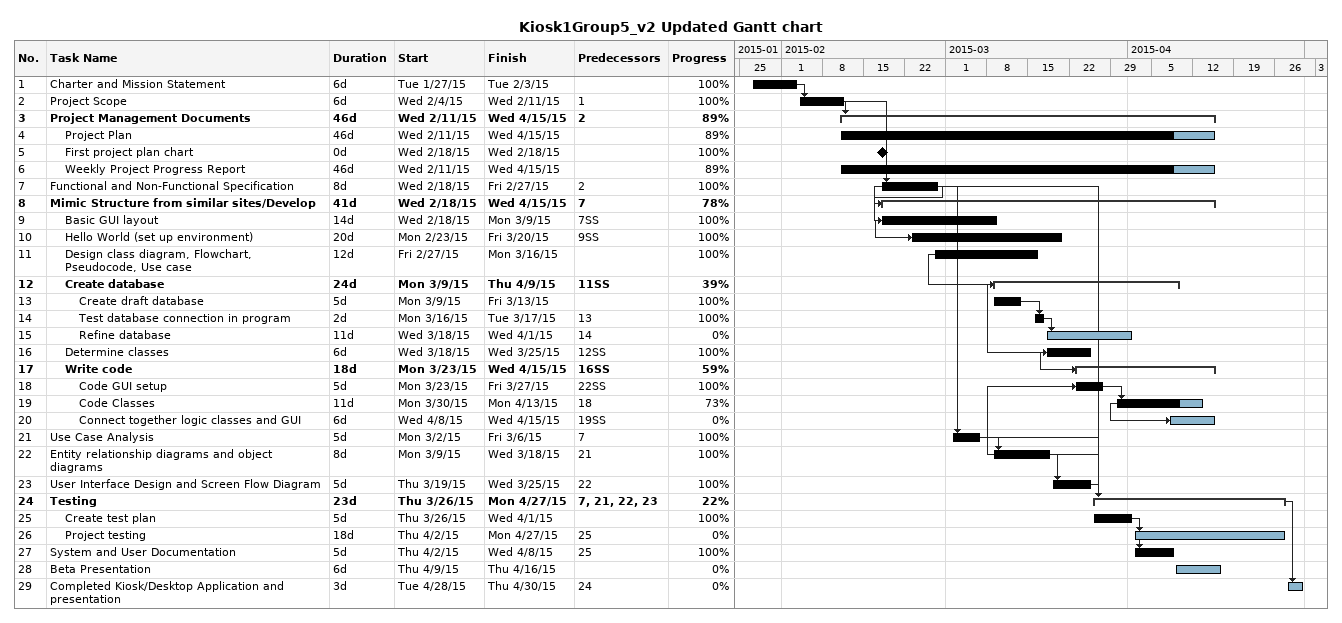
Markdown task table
Kiosk1Group5_v2 Updated Gantt chart

| ID | Level | Task | Duration | Start | Finish | Predecessors | % complete |
|---|---|---|---|---|---|---|---|
| 1 | 1 | Charter and Mission Statement | 6d | 2015-01-27 | 2015-02-03 |  | 100 |
| 2 | 1 | Project Scope | 6d | 2015-02-04 | 2015-02-11 | 1 | 100 |
| 3 | 1 | **Project Management Documents** | 46d | 2015-02-11 | 2015-04-15 | 2 | 89 |
| 4 | 2 | Project Plan | 46d | 2015-02-11 | 2015-04-15 |  | 89 |
| 5 | 2 | First project plan chart | 0d | 2015-02-18 | 2015-02-18 |  | 100 |
| 6 | 2 | Weekly Project Progress Report | 46d | 2015-02-11 | 2015-04-15 |  | 89 |
| 7 | 1 | Functional and Non-Functional Specification | 8d | 2015-02-18 | 2015-02-27 | 2 | 100 |
| 8 | 1 | **Mimic Structure from similar sites/Develop** | 41d | 2015-02-18 | 2015-04-15 | 7 | 78 |
| 9 | 2 | Basic GUI layout | 14d | 2015-02-18 | 2015-03-09 | 7SS | 100 |
| 10 | 2 | Hello World (set up environment) | 20d | 2015-02-23 | 2015-03-20 | 9SS | 100 |
| 11 | 2 | Design class diagram, Flowchart, Pseudocode, Use case | 12d | 2015-02-27 | 2015-03-16 |  | 100 |
| 12 | 2 | **Create database** | 24d | 2015-03-09 | 2015-04-09 | 11SS | 39 |
| 13 | 3 | Create draft database | 5d | 2015-03-09 | 2015-03-13 |  | 100 |
| 14 | 3 | Test database connection in program | 2d | 2015-03-16 | 2015-03-17 | 13 | 100 |
| 15 | 3 | Refine database | 11d | 2015-03-18 | 2015-04-01 | 14 | 0 |
| 16 | 2 | Determine classes | 6d | 2015-03-18 | 2015-03-25 | 12SS | 100 |
| 17 | 2 | **Write code** | 18d | 2015-03-23 | 2015-04-15 | 16SS | 59 |
| 18 | 3 | Code GUI setup | 5d | 2015-03-23 | 2015-03-27 | 22SS | 100 |
| 19 | 3 | Code Classes | 11d | 2015-03-30 | 2015-04-13 | 18 | 73 |
| 20 | 3 | Connect together logic classes and GUI | 6d | 2015-04-08 | 2015-04-15 | 19SS | 0 |
| 21 | 1 | Use Case Analysis | 5d | 2015-03-02 | 2015-03-06 | 7 | 100 |
| 22 | 1 | Entity relationship diagrams and object diagrams | 8d | 2015-03-09 | 2015-03-18 | 21 | 100 |
| 23 | 1 | User Interface Design and Screen Flow Diagram | 5d | 2015-03-19 | 2015-03-25 | 22 | 100 |
| 24 | 1 | **Testing** | 23d | 2015-03-26 | 2015-04-27 | 7, 21, 22, 23 | 22 |
| 25 | 2 | Create test plan | 5d | 2015-03-26 | 2015-04-01 |  | 100 |
| 26 | 2 | Project testing | 18d | 2015-04-02 | 2015-04-27 | 25 | 0 |
| 27 | 1 | System and User Documentation | 5d | 2015-04-02 | 2015-04-08 | 25 | 100 |
| 28 | 1 | Beta Presentation | 6d | 2015-04-09 | 2015-04-16 |  | 0 |
| 29 | 1 | Completed Kiosk/Desktop Application and presentation | 3d | 2015-04-28 | 2015-04-30 | 24 | 0 |
